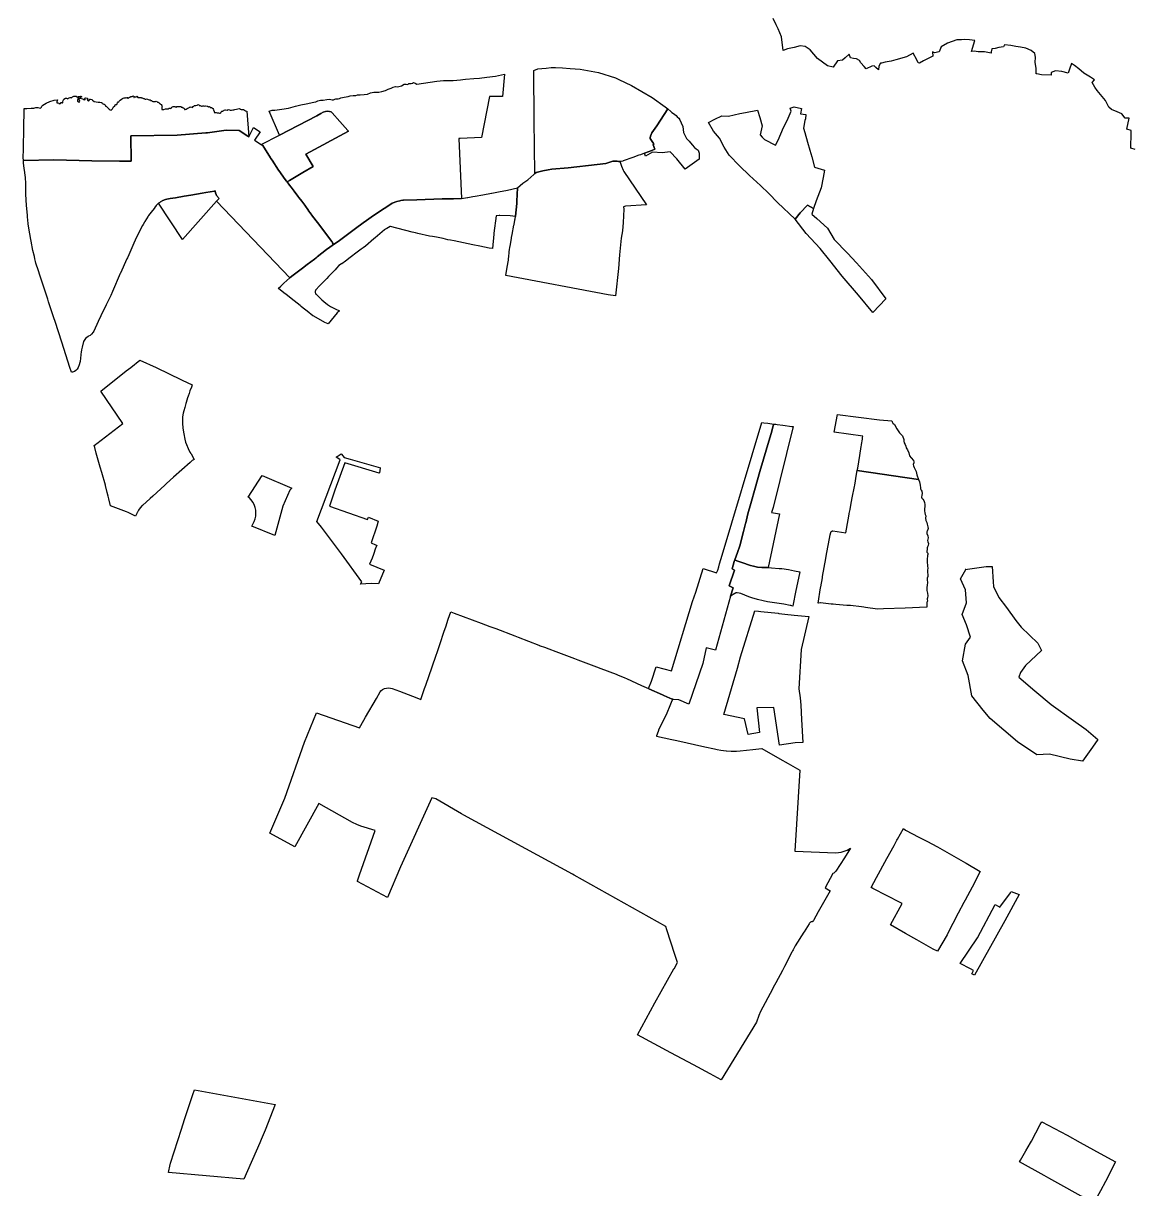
# Model space of a CAD drawing. Header units: inches. Extents: x 280195 to 293923, y 9098893 to 9120289.
# Drawn here: x 285860 to 288066, y 9109990 to 9112306 of the extents above; entities that cross this region are included whole.
import ezdxf

# ---------------------------------------------------------------- set-up
doc = ezdxf.new("R2010")
doc.units = ezdxf.units.IN
doc.header["$MEASUREMENT"] = 0
doc.layers.add('CIS', color=7, linetype='Continuous')

msp = doc.modelspace()

# ---------------------------------------------------------------- linework, layer by layer
at = {"layer": 'CIS'}
msp.add_lwpolyline([(288069.1458, 9112055.7007), (288060.8908, 9112058.2407), (288061.5258, 9112088.562), (288061.2631, 9112093.5051), (288052.8514, 9112096.276), (288057.557, 9112117.9308), (288048.9845, 9112117.6133), (288042.952, 9112126.662), (288033.427, 9112130.1546), (288021.8382, 9112135.3934), (288016.9169, 9112139.9971), (288010.0907, 9112152.6971), (288003.7407, 9112161.1109), (287993.4219, 9112172.5409), (287988.9769, 9112179.2084), (287983.6852, 9112188.6276), (287988.7123, 9112194.1839), (287980.2456, 9112199.3433), (287967.0164, 9112207.413), (287957.3591, 9112216.012), (287948.8924, 9112222.2298), (287942.807, 9112226.4631), (287938.706, 9112214.9537), (287935.9826, 9112207.5408), (287923.7834, 9112210.5881), (287910.9073, 9112211.6748), (287902.2331, 9112208.6443), (287902.4844, 9112203.0474), (287883.0375, 9112203.8412), (287874.0417, 9112206.0902), (287872.3219, 9112205.9579), (287872.4542, 9112217.2027), (287870.4036, 9112228.4602), (287871.0386, 9112239.0435), (287870.0861, 9112246.346), (287862.8895, 9112252.4844), (287851.6711, 9112257.2469), (287841.0877, 9112258.8343), (287831.7744, 9112260.4219), (287822.0377, 9112262.2211), (287809.3377, 9112263.7027), (287807.5386, 9112259.7869), (287798.1193, 9112258.6227), (287790.9226, 9112256.4002), (287784.3609, 9112255.9769), (287782.7735, 9112249.7327), (287782.7735, 9112246.7695), (287770.0734, 9112249.4152), (287757.3733, 9112249.7327), (287749.0126, 9112250.7911), (287744.25, 9112250.6852), (287750.4942, 9112271.9578), (287740.2283, 9112273.8627), (287729.5392, 9112274.392), (287724.0358, 9112273.5454), (287714.7225, 9112273.8628), (287696.2016, 9112266.7719), (287683.4587, 9112259.9004), (287679.6916, 9112249.6269), (287670.6428, 9112247.8542), (287666.2771, 9112249.7592), (287667.4677, 9112241.1073), (287656.514, 9112235.7098), (287648.5765, 9112231.9792), (287641.0359, 9112227.0579), (287638.099, 9112227.6135), (287635.4796, 9112233.7254), (287628.1178, 9112247.3851), (287615.1175, 9112240.0337), (287593.9914, 9112233.7479), (287584.2826, 9112230.8591), (287572.2176, 9112228.9541), (287565.1268, 9112227.3666), (287563.1159, 9112226.9432), (287560.232, 9112221.4663), (287559.4382, 9112214.058), (287554.2789, 9112218.2913), (287550.9715, 9112222.1278), (287546.3413, 9112221.3341), (287534.6072, 9112216.0228), (287530.6514, 9112220.4345), (287524.3015, 9112228.0545), (287521.6027, 9112232.182), (287515.729, 9112235.6745), (287509.3789, 9112236.627), (287503.5052, 9112238.0558), (287501.2827, 9112245.0408), (287493.3452, 9112238.0558), (287487.4714, 9112233.2932), (287477.7876, 9112231.7057), (287469.01, 9112219.0294), (287457.7634, 9112221.7398), (287438.3842, 9112236.7468), (287423.4463, 9112253.4492), (287413.7848, 9112260.3205), (287403.3073, 9112261.4317), (287391.8773, 9112258.5742), (287378.5422, 9112255.3992), (287369.8241, 9112252.4921), (287366.4375, 9112279.3737), (287360.0875, 9112295.2489), (287356.1872, 9112303.3814), (287350.1391, 9112315.9922)], dxfattribs=at)
for points in [[(286816.5536, 9112205.1283), (286812.0557, 9112160.6782), (286786.6556, 9112161.2074), (286770.7806, 9112079.451), (286727.9529, 9112077.4357), (286725.76, 9112077.3326), (286730.6196, 9111958.433), (286714.632, 9111957.5523), (286705.1299, 9111957.6522), (286692.174, 9111957.2623), (286642.271, 9111955.7603), (286615.5921, 9111954.9573), (286615.5549, 9111954.9562), (286613.9742, 9111954.7197), (286610.1033, 9111954.1404), (286608.1756, 9111953.6817), (286602.5904, 9111952.3527), (286593.0292, 9111948.877), (286586.1572, 9111944.3378), (286568.0582, 9111932.3832), (286551.3567, 9111921.047), (286541.8275, 9111914.5788), (286535.6637, 9111909.9876), (286520.1697, 9111898.4464), (286485.6669, 9111872.7461), (286476.5118, 9111866.5012), (286474.803, 9111870.0206), (286473.6387, 9111871.7831), (286472.9888, 9111872.7668), (286460.4657, 9111889.446), (286459.2031, 9111891.1276), (286444.4333, 9111910.7994), (286435.016, 9111923.3422), (286430.0278, 9111929.9859), (286427.1612, 9111933.899), (286427.1587, 9111933.8969), (286426.9936, 9111934.1277), (286419.4652, 9111944.6561), (286413.2985, 9111952.8221), (286407.8683, 9111960.0127), (286405.6772, 9111962.914), (286398.4029, 9111972.5465), (286392.3922, 9111980.5058), (286389.4077, 9111984.4578), (286384.4005, 9111991.0392), (286388.9871, 9111993.7658), (286415.5451, 9112009.5547), (286435.8797, 9112021.6434), (286421.8659, 9112046.3145), (286506.441, 9112092.0104), (286505.159, 9112093.3059), (286489.2528, 9112111.3362), (286473.846, 9112128.7469), (286471.6098, 9112130.2417), (286468.4877, 9112131.406), (286465.3391, 9112131.8293), (286460.5766, 9112131.4324), (286455.9464, 9112129.7126), (286451.3162, 9112127.1991), (286443.2464, 9112122.7012), (286369.1465, 9112084.3879), (286348.6423, 9112131.9456), (286354.3573, 9112134.0624), (286359.649, 9112134.0624), (286373.619, 9112135.7557), (286387.1657, 9112137.6607), (286400.9241, 9112141.4707), (286411.2958, 9112144.4341), (286422.5141, 9112146.5508), (286437.1609, 9112149.4241), (286441.262, 9112150.6148), (286445.6275, 9112152.5991), (286450.9192, 9112153.3929), (286455.8141, 9112153.9221), (286463.3547, 9112155.245), (286467.985, 9112155.3773), (286471.2924, 9112154.7158), (286474.0704, 9112154.0544), (286476.7162, 9112154.4512), (286479.3621, 9112155.7742), (286481.4787, 9112156.3033), (286483.4631, 9112156.3033), (286485.5798, 9112156.3033), (286488.6224, 9112156.9648), (286491.4006, 9112158.42), (286498.0152, 9112159.7429), (286505.4236, 9112160.9335), (286509.3923, 9112162.1242), (286515.4778, 9112162.7856), (286520.6372, 9112163.0502), (286524.209, 9112164.5054), (286526.0611, 9112164.1085), (286529.3684, 9112164.1085), (286537.5705, 9112164.9023), (286544.3174, 9112165.4315), (286550.1384, 9112168.0773), (286556.356, 9112169.2679), (286561.6477, 9112169.5325), (286566.2779, 9112169.6648), (286572.3633, 9112170.8554), (286579.5071, 9112172.8398), (286584.931, 9112175.2211), (286591.1488, 9112177.47), (286595.3821, 9112179.3221), (286599.6154, 9112180.6451), (286603.4519, 9112180.2482), (286606.6269, 9112180.645), (286611.7864, 9112182.3648), (286617.0779, 9112185.5398), (286620.7821, 9112185.2753), (286624.3721, 9112184.738), (286626.4707, 9112186.8627), (286628.5874, 9112186.8628), (286631.1009, 9112186.995), (286633.6275, 9112187.4783), (286635.202, 9112188.9794), (286638.9061, 9112187.2596), (286642.2134, 9112185.4075), (286681.6364, 9112191.3607), (286695.2625, 9112192.8159), (286714.1596, 9112192.5716), (286729.1086, 9112193.8945), (286733.6883, 9112194.4515), (286738.8982, 9112195.085), (286755.1701, 9112196.6616), (286766.8118, 9112197.1908), (286780.8347, 9112199.3075), (286798.2973, 9112201.6887), (286816.5536, 9112205.1283)], [(287051.8369, 9112032.7524), (287051.3387, 9112032.5527), (287048.0057, 9112031.7312), (287046.031, 9112031.6297), (287044.5729, 9112031.7311), (287042.9247, 9112032.0306), (287040.33, 9112032.5204), (287035.7766, 9112032.7249), (287031.26, 9112032.1131), (287029.1949, 9112031.5493), (287027.1899, 9112030.9101), (287017.8741, 9112027.9402), (287000.2905, 9112026.0152), (286942.6811, 9112019.4705), (286910.5113, 9112016.2949), (286902.8877, 9112015.3524), (286892.2747, 9112013.3443), (286881.6668, 9112010.4948), (286879.4386, 9112009.6185), (286876.3753, 9112007.6938), (286875.3834, 9112113.622), (286874.4534, 9112212.9446), (286882.7877, 9112215.7227), (286890.7253, 9112216.6487), (286899.3242, 9112217.3102), (286908.8493, 9112218.3685), (286917.7128, 9112218.7654), (286931.7358, 9112218.2362), (286946.7898, 9112216.6348), (286966.7852, 9112215.3018), (287003.2978, 9112208.9519), (287036.8999, 9112197.8392), (287043.5341, 9112194.6615), (287068.3855, 9112182.758), (287109.3959, 9112159.21), (287135.325, 9112140.6891), (287140.8814, 9112136.1912), (287118.6854, 9112102.9009), (287109.0629, 9112088.4686), (287107.3367, 9112085.3148), (287106.1419, 9112082.2226), (287105.4107, 9112078.8293), (287105.3057, 9112077.3176), (287111.0191, 9112069.1865), (287112.8436, 9112066.59), (287111.3625, 9112065.1073), (287115.1443, 9112056.4392), (287108.6694, 9112053.6804), (287094.4649, 9112048.1912), (287086.4074, 9112045.2502), (287083.1501, 9112044.0613), (287071.4171, 9112039.8239), (287051.8369, 9112032.7524)], [(286079.8808, 9112159.5831), (286080.0554, 9112159.2338), (286080.3888, 9112159.2814), (286080.8174, 9112160.0593), (286081.6905, 9112160.5673), (286082.7384, 9112160.4402), (286083.5797, 9112160.2022), (286084.3893, 9112160.2181), (286085.7863, 9112161.0753), (286086.5669, 9112161.4476), (286087.3194, 9112161.233), (286087.1711, 9112160.3017), (286087.1076, 9112159.3068), (286087.8485, 9112159.0528), (286089.2031, 9112159.2222), (286090.2403, 9112158.7353), (286091.4891, 9112158.9682), (286092.6533, 9112159.2222), (286093.6271, 9112158.6507), (286094.5583, 9112158.693), (286095.299, 9112158.5871), (286096.3786, 9112158.058), (286097.7545, 9112157.4653), (286099.342, 9112156.915), (286100.231, 9112156.8304), (286100.8034, 9112156.6072), (286101.3325, 9112156.2049), (286102.158, 9112155.7817), (286103.5974, 9112155.8875), (286105.2484, 9112156.078), (286106.6665, 9112155.6124), (286108.635, 9112155.0197), (286110.4977, 9112154.427), (286111.7466, 9112154.5117), (286112.4662, 9112154.1095), (286112.6991, 9112153.6439), (286113.1648, 9112153.1994), (286113.9479, 9112153.03), (286115.1544, 9112153.0512), (286115.7046, 9112152.3739), (286116.5514, 9112151.5907), (286117.8849, 9112151.2097), (286119.6206, 9112150.7864), (286121.0811, 9112151.0615), (286123.0496, 9112150.9344), (286124.2772, 9112151.3367), (286125.5049, 9112150.8922), (286126.1514, 9112150.0497), (286126.6674, 9112149.7851), (286127.4744, 9112149.8512), (286128.4664, 9112149.5866), (286129.4984, 9112148.7267), (286130.4112, 9112147.6949), (286131.1256, 9112147.1789), (286131.8929, 9112146.7291), (286132.6867, 9112146.0015), (286134.208, 9112144.8638), (286135.3457, 9112143.1837), (286135.822, 9112141.7417), (286135.6235, 9112140.1145), (286135.4383, 9112139.4266), (286135.478, 9112138.8578), (286135.6765, 9112137.7201), (286135.359, 9112136.9395), (286135.2002, 9112136.3178), (286135.6632, 9112135.4049), (286136.9465, 9112134.9552), (286138.8381, 9112134.9816), (286139.4865, 9112135.3256), (286142.6118, 9112136.2417), (286144.7603, 9112136.4419), (286145.9879, 9112136.6959), (286146.8981, 9112136.4207), (286147.8083, 9112136.1667), (286149.036, 9112136.6536), (286149.5016, 9112137.6484), (286150.9198, 9112137.9871), (286151.9993, 9112137.7331), (286153.3328, 9112137.4156), (286154.1795, 9112137.4579), (286154.7298, 9112138.1141), (286155.5976, 9112139.6381), (286156.656, 9112140.4846), (286157.9048, 9112140.9291), (286159.577, 9112140.8022), (286161.1856, 9112140.8022), (286162.752, 9112140.1461), (286163.5775, 9112139.4476), (286164.2972, 9112139.4264), (286164.657, 9112140.1884), (286165.2285, 9112140.7599), (286166.8583, 9112140.9716), (286169.4194, 9112140.9504), (286170.4143, 9112140.8234), (286172.023, 9112141.2256), (286173.3565, 9112141.0351), (286174.0762, 9112140.3154), (286174.1608, 9112139.9132), (286174.6899, 9112139.4899), (286175.5578, 9112139.4264), (286176.341, 9112139.0031), (286177.103, 9112138.622), (286178.3942, 9112138.5586), (286179.3043, 9112138.3046), (286179.8758, 9112137.3097), (286180.1933, 9112136.1879), (286180.5955, 9112135.2566), (286181.7173, 9112135.0026), (286183.961, 9112135.9127), (286185.5909, 9112136.8864), (286187.0514, 9112137.8177), (286188.8082, 9112138.4951), (286190.3322, 9112139.5746), (286191.5036, 9112139.9079), (286193.4219, 9112140.1725), (286195.274, 9112139.7756), (286196.0677, 9112139.2795), (286196.4646, 9112139.048), (286197.2253, 9112139.6103), (286197.2583, 9112141.1978), (286198.912, 9112141.9254), (286200.6318, 9112142.9507), (286203.046, 9112143.0168), (286205.7581, 9112143.9759), (286206.8826, 9112144.472), (286207.7425, 9112144.7698), (286208.9994, 9112144.7035), (286209.5946, 9112144.0421), (286209.8261, 9112143.1822), (286210.4545, 9112142.9176), (286211.7774, 9112142.8184), (286213.1995, 9112142.1238), (286214.0263, 9112141.5616), (286214.8201, 9112141.4624), (286215.7792, 9112141.8923), (286216.9698, 9112142.6861), (286218.6235, 9112142.653), (286220.7732, 9112142.0246), (286222.9561, 9112142.1238), (286225.8003, 9112141.8592), (286227.1563, 9112141.4293), (286227.2555, 9112140.5694), (286227.6524, 9112140.404), (286228.1154, 9112140.4702), (286228.6115, 9112140.867), (286229.6699, 9112140.834), (286231.0259, 9112140.1725), (286231.4889, 9112139.3456), (286232.878, 9112138.8496), (286234.1347, 9112138.7835), (286235.8876, 9112138.0559), (286237.3759, 9112136.8652), (286237.7065, 9112136.0053), (286238.2358, 9112134.9801), (286238.5665, 9112134.054), (286238.4011, 9112133.2933), (286238.8311, 9112132.2019), (286239.1651, 9112131.5867), (286239.261, 9112130.6475), (286240.0879, 9112129.8207), (286240.3194, 9112129.0931), (286240.6171, 9112128.4316), (286241.0139, 9112128.2001), (286242.1715, 9112128.8285), (286243.6597, 9112128.8285), (286245.4788, 9112128.6962), (286248.3561, 9112128.3325), (286249.8113, 9112127.8363), (286251.4319, 9112127.9355), (286252.4572, 9112128.5639), (286253.3501, 9112130.3829), (286254.4085, 9112131.5405), (286255.4337, 9112132.1027), (286256.5913, 9112132.1027), (286257.4512, 9112132.3342), (286258.3441, 9112133.0618), (286259.4356, 9112134.054), (286261.0231, 9112134.517), (286261.7235, 9112134.5004), (286261.7637, 9112134.4875), (286265.5894, 9112133.8984), (286267.0976, 9112134.7715), (286270.0345, 9112134.6922), (286271.5426, 9112133.9777), (286272.6538, 9112133.5809), (286273.9238, 9112134.0571), (286276.3845, 9112134.1365), (286278.607, 9112134.454), (286280.4326, 9112135.3271), (286283.8457, 9112135.5652), (286286.7032, 9112136.5971), (286289.5607, 9112136.994), (286291.5451, 9112135.9621), (286293.3708, 9112135.089), (286296.1489, 9112135.4065), (286297.4983, 9112135.4065), (286299.8001, 9112133.7396), (286301.3876, 9112132.3902), (286304.2187, 9112131.84), (286307.98, 9112081.0852), (286306.4553, 9112082.0506), (286288.7753, 9112093.2444), (286263.1558, 9112094.0113), (286225.9401, 9112088.9417), (286222.8215, 9112088.5169), (286166.0948, 9112083.8603), (286074.0195, 9112082.8019), (286074.4429, 9112032.2135), (286051.1932, 9112032.4662), (285996.5495, 9112033.0602), (285920.9843, 9112034.7535), (285860.5034, 9112033.8687), (285860.283, 9112039.6589), (285860.8084, 9112055.6777), (285861.4996, 9112100.4293), (285861.9865, 9112131.9646), (285862.2729, 9112137.1359), (285867.2971, 9112137.1347), (285875.5706, 9112137.9539), (285881.0476, 9112137.4776), (285885.3339, 9112138.7476), (285889.0645, 9112138.827), (285893.5889, 9112137.8745), (285895.1764, 9112138.6682), (285896.5257, 9112139.7795), (285897.1607, 9112141.6051), (285899.2245, 9112143.7483), (285905.7333, 9112147.717), (285912.7183, 9112150.8126), (285921.6877, 9112153.7496), (285927.9583, 9112154.2258), (285927.7202, 9112152.162), (285926.6089, 9112150.0189), (285926.6883, 9112148.5901), (285928.5932, 9112148.5108), (285930.7364, 9112147.5583), (285931.7683, 9112146.209), (285933.9908, 9112147.3201), (285935.3402, 9112149.3045), (285937.1658, 9112149.3045), (285937.8802, 9112148.1139), (285938.8327, 9112148.4314), (285938.9121, 9112150.5745), (285939.2296, 9112153.2732), (285940.9758, 9112155.972), (285944.389, 9112157.7183), (285945.9765, 9112157.7977), (285947.4846, 9112157.1627), (285948.7546, 9112156.3689), (285950.1834, 9112157.5595), (285951.6915, 9112158.3533), (285953.5965, 9112159.0677), (285955.4221, 9112159.0677), (285955.4221, 9112157.877), (285956.5334, 9112158.9883), (285958.2796, 9112160.3377), (285960.6609, 9112161.7664), (285962.804, 9112161.9252), (285965.2646, 9112161.5283), (285968.2015, 9112159.9407), (285970.1065, 9112160.9727), (285973.6436, 9112161.6921), (285974.7898, 9112161.9252), (285975.9803, 9112161.1314), (285976.5359, 9112160.0995), (285975.3453, 9112159.3852), (285972.7259, 9112158.4327), (285969.8684, 9112157.7977), (285968.6778, 9112156.6864), (285967.884, 9112154.3051), (285968.0428, 9112151.8445), (285969.154, 9112150.5745), (285971.2178, 9112149.8601), (285972.6465, 9112151.8445), (285971.3765, 9112154.702), (285971.3765, 9112156.7658), (285973.1228, 9112157.3214), (285976.1391, 9112157.0833), (285978.679, 9112156.0514), (285980.4253, 9112154.8608), (285982.1715, 9112154.3051), (285982.8859, 9112155.1783), (285982.6478, 9112157.877), (285983.8384, 9112158.5914), (285987.4897, 9112157.7978), (285987.8867, 9112156.5277), (285987.4897, 9112155.4164), (285987.2516, 9112153.9083), (285988.2041, 9112152.797), (285989.5534, 9112152.0826), (285990.6647, 9112152.0826), (285991.5378, 9112154.1464), (285992.0141, 9112155.5752), (285993.8397, 9112155.972), (285996.1416, 9112154.702), (285997.7291, 9112153.5114), (286001.301, 9112150.9713), (286005.111, 9112150.1776), (286009.0268, 9112149.7119), (286012.5722, 9112149.9766), (286015.4297, 9112149.0241), (286017.3877, 9112147.6482), (286018.3402, 9112146.4841), (286021.0917, 9112145.3728), (286022.7323, 9112144.4731), (286023.3144, 9112143.0974), (286023.7906, 9112141.5628), (286025.8543, 9112141.1924), (286027.1243, 9112139.8695), (286028.7648, 9112138.0703), (286030.8285, 9112136.0594), (286032.7335, 9112134.7365), (286034.6385, 9112134.0486), (286037.6019, 9112136.5357), (286039.7715, 9112140.3986), (286041.8881, 9112142.6211), (286042.4702, 9112144.2086), (286044.0577, 9112145.1081), (286045.8569, 9112145.3199), (286046.7035, 9112146.8016), (286047.3385, 9112148.6007), (286048.6086, 9112150.1353), (286049.7727, 9112150.5586), (286050.7781, 9112151.5641), (286052.7361, 9112153.6807), (286055.2231, 9112155.9562), (286057.2869, 9112157.2262), (286058.8215, 9112157.5966), (286060.6736, 9112158.3903), (286061.9436, 9112158.3904), (286063.3194, 9112158.4962), (286064.4836, 9112158.6549), (286066.1239, 9112158.6019), (286066.7723, 9112158.7585), (286067.5935, 9112158.6306), (286067.7523, 9112158.2179), (286067.5141, 9112157.7257), (286067.5299, 9112157.4558), (286067.8316, 9112157.3764), (286068.7206, 9112157.7098), (286069.6414, 9112158.5512), (286070.5464, 9112159.2179), (286071.3876, 9112159.4561), (286071.9591, 9112159.4402), (286072.7846, 9112159.4084), (286073.4038, 9112160.1546), (286074.134, 9112160.7737), (286075.1341, 9112160.8848), (286076.3883, 9112161.2499), (286077.6583, 9112161.8849), (286078.3409, 9112161.9802), (286079.3093, 9112161.7738), (286079.8649, 9112161.4881), (286079.9919, 9112160.9801), (286079.8808, 9112160.1228), (286079.8808, 9112159.5831)], [(287159.3046, 9112120.6709), (287162.4796, 9112117.8134), (287164.3846, 9112114.5327), (287167.0304, 9112108.8176), (287170.5228, 9112101.1976), (287171.6871, 9112089.3442), (287175.3912, 9112082.8884), (287177.9312, 9112077.2792), (287183.0113, 9112072.1992), (287189.2555, 9112064.8967), (287193.5946, 9112059.2875), (287197.2988, 9112056.9591), (287201.003, 9112054.1016), (287202.6963, 9112048.4925), (287203.0138, 9112043.9416), (287202.908, 9112040.7666), (287202.9081, 9112036.4274), (287175.1134, 9112016.5916), (287158.8151, 9112036.8058), (287145.4536, 9112050.67), (287129.1817, 9112048.6856), (287110.211, 9112050.273), (287096.3204, 9112042.415), (287094.4649, 9112048.1912), (287108.6694, 9112053.6804), (287115.1443, 9112056.4392), (287111.3625, 9112065.1073), (287112.8436, 9112066.59), (287111.0191, 9112069.1865), (287105.3057, 9112077.3176), (287105.4107, 9112078.8293), (287106.1419, 9112082.2226), (287107.3367, 9112085.3148), (287109.0629, 9112088.4686), (287118.6854, 9112102.9009), (287140.8814, 9112136.1912), (287146.6912, 9112130.9161), (287148.9402, 9112128.9317), (287152.1813, 9112126.8812), (287154.6949, 9112125.3598), (287157.1423, 9112123.177), (287159.3046, 9112120.6709)], [(287393.8799, 9111916.9885), (287358.8984, 9111950.351), (287341.1184, 9111968.2898), (287324.9258, 9111984.0061), (287302.7008, 9112004.0086), (287283.1745, 9112023.3762), (287262.6957, 9112044.1724), (287252.8532, 9112060.0475), (287243.3282, 9112077.9863), (287231.2632, 9112091.9563), (287221.5794, 9112109.1013), (287234.4382, 9112115.7689), (287248.2494, 9112122.4364), (287261.267, 9112122.1189), (287283.8095, 9112127.1989), (287294.922, 9112129.4214), (287318.8933, 9112133.5489), (287323.3383, 9112119.1026), (287328.4184, 9112102.5926), (287323.9733, 9112084.8125), (287328.2596, 9112080.05), (287332.8634, 9112075.7639), (287354.4534, 9112064.4925), (287360.1684, 9112074.335), (287370.4872, 9112099.4176), (287377.631, 9112113.3876), (287385.8859, 9112131.8025), (287383.981, 9112137.8351), (287391.7597, 9112140.5339), (287406.206, 9112137.3588), (287403.9835, 9112126.5639), (287414.6198, 9112124.9764), (287414.3023, 9112116.7213), (287412.7148, 9112113.2288), (287410.4572, 9112097.965), (287412.7062, 9112089.6306), (287418.3947, 9112070.1837), (287422.6281, 9112054.4409), (287426.9937, 9112041.344), (287431.8885, 9112020.3096), (287452.1292, 9112014.4888), (287449.6156, 9112000.069), (287445.3823, 9111979.1668), (287435.5927, 9111953.2376), (287429.8633, 9111938.4198), (287418.2216, 9111944.7698), (287403.9341, 9111929.6886), (287393.8799, 9111916.9885)], [(286388.9871, 9111993.7658), (286384.4005, 9111991.0392), (286382.9671, 9111992.9232), (286380.4143, 9111996.2783), (286368.1127, 9112013.8889), (286367.5548, 9112014.7547), (286354.8593, 9112034.4566), (286352.2477, 9112037.7176), (286351.0726, 9112039.1849), (286336.1649, 9112063.2404), (286332.6051, 9112065.4942), (286369.1465, 9112084.3879), (286443.2464, 9112122.7012), (286451.3162, 9112127.1991), (286455.9464, 9112129.7126), (286460.5766, 9112131.4324), (286465.3391, 9112131.8293), (286468.4877, 9112131.406), (286471.6098, 9112130.2417), (286473.846, 9112128.7469), (286489.2528, 9112111.3362), (286505.159, 9112093.3059), (286506.441, 9112092.0104), (286421.8659, 9112046.3145), (286435.8797, 9112021.6434), (286415.5451, 9112009.5547), (286388.9871, 9111993.7658)], [(286330.5885, 9112090.9428), (286319.3946, 9112073.8583), (286332.6051, 9112065.4942), (286336.1649, 9112063.2404), (286351.0726, 9112039.1849), (286352.2477, 9112037.7176), (286354.8593, 9112034.4566), (286367.5548, 9112014.7547), (286368.1127, 9112013.8889), (286380.4143, 9111996.2783), (286382.9671, 9111992.9232), (286384.4005, 9111991.0392), (286389.4077, 9111984.4578), (286392.3922, 9111980.5058), (286398.4029, 9111972.5465), (286405.6772, 9111962.914), (286407.8683, 9111960.0127), (286413.2985, 9111952.8221), (286419.4652, 9111944.6561), (286426.9936, 9111934.1277), (286427.1587, 9111933.8969), (286427.1612, 9111933.899), (286430.0278, 9111929.9859), (286435.016, 9111923.3422), (286444.4333, 9111910.7994), (286459.2031, 9111891.1276), (286460.4657, 9111889.446), (286472.9888, 9111872.7668), (286473.6387, 9111871.7831), (286474.803, 9111870.0206), (286476.5118, 9111866.5012), (286466.6644, 9111859.7842), (286465.4102, 9111858.9288), (286462.2826, 9111856.7952), (286453.4799, 9111849.7329), (286443.9462, 9111842.0841), (286442.0343, 9111840.5502), (286438.4955, 9111837.7109), (286424.4282, 9111827.0463), (286417.981, 9111822.1586), (286417.8022, 9111822.023), (286396.2055, 9111805.6503), (286390.5725, 9111801.3799), (286389.8214, 9111800.699), (286287.7729, 9111907.2154), (286244.1338, 9111952.7651), (286249.3032, 9111958.41), (286244.3343, 9111963.9489), (286243.1959, 9111965.9514), (286241.9449, 9111969.5264), (286241.5209, 9111973.29), (286241.5209, 9111973.3064), (286240.5587, 9111973.1304), (286239.8402, 9111973.0115), (286223.0676, 9111970.2368), (286215.3674, 9111968.9629), (286193.2427, 9111965.091), (286180.1669, 9111962.8028), (286162.9328, 9111959.7867), (286151.9856, 9111957.871), (286145.1996, 9111956.6834), (286142.9146, 9111956.0864), (286142.7935, 9111956.0506), (286137.659, 9111954.126), (286132.7358, 9111951.4379), (286131.2369, 9111950.4252), (286129.0795, 9111948.7313), (286128.2451, 9111948.0763), (286126.4625, 9111946.2936), (286124.2786, 9111944.1099), (286120.9172, 9111939.6193), (286120.6042, 9111939.1242), (286116.6969, 9111934.2509), (286109.2436, 9111924.1156), (286108.438, 9111923.0203), (286101.6303, 9111912.5482), (286100.8399, 9111911.3324), (286098.0581, 9111906.653), (286096.9134, 9111904.6556), (286096.4486, 9111903.7356), (286094.9161, 9111900.7101), (286094.7616, 9111900.405), (286085.068, 9111881.5049), (286079.8043, 9111869.4661), (286069.7317, 9111846.4288), (286066.9888, 9111840.1553), (286066.1885, 9111838.3755), (286053.3408, 9111809.8022), (286052.9606, 9111808.9296), (286052.9365, 9111808.8743), (286037.389, 9111773.1891), (286033.993, 9111765.3948), (286024.9853, 9111746.9252), (286014.4224, 9111725.267), (286008.9226, 9111713.4754), (286000.2038, 9111694.7819), (285998.8707, 9111692.6755), (285995.4832, 9111688.4247), (285995.4659, 9111688.4061), (285992.7805, 9111685.7942), (285989.5783, 9111684.2733), (285989.3862, 9111684.1361), (285983.6564, 9111680.0446), (285980.0784, 9111674.2174), (285977.2751, 9111662.6815), (285976.1257, 9111657.5527), (285975.6412, 9111655.3906), (285975.4828, 9111654.3968), (285972.9079, 9111634.333), (285972.6676, 9111632.4219), (285971.4744, 9111627.3228), (285969.5168, 9111622.4657), (285969.3245, 9111622.0834), (285967.4194, 9111619.085), (285964.791, 9111616.4565), (285961.6433, 9111614.4787), (285958.1346, 9111613.251), (285955.9462, 9111612.9032), (285952.9538, 9111622.2515), (285936.503, 9111672.8225), (285923.2786, 9111713.4754), (285920.8336, 9111720.9916), (285910.5081, 9111752.733), (285908.8267, 9111757.9021), (285900.9587, 9111782.0889), (285893.2054, 9111805.9232), (285890.3458, 9111814.714), (285885.3747, 9111829.9957), (285884.6184, 9111832.9294), (285883.2458, 9111838.4912), (285882.2111, 9111842.6844), (285879.4289, 9111854.8907), (285875.7307, 9111873.1877), (285875.0265, 9111877.023), (285871.4167, 9111899.2984), (285870.2277, 9111907.9969), (285870.181, 9111908.3912), (285868.6045, 9111921.6885), (285868.308, 9111925.0015), (285866.5931, 9111944.1647), (285865.3853, 9111966.6984), (285864.9825, 9111989.2609), (285864.9929, 9111992.9068), (285864.8464, 9111995.5879), (285864.6234, 9111999.6646), (285863.4037, 9112009.3195), (285863.1924, 9112010.5297), (285861.9004, 9112018.0066), (285860.6875, 9112029.0299), (285860.6267, 9112030.627), (285860.5034, 9112033.8687), (285920.9843, 9112034.7535), (285996.5495, 9112033.0602), (286051.1932, 9112032.4662), (286074.4429, 9112032.2135), (286074.0195, 9112082.8019), (286166.0948, 9112083.8603), (286222.8215, 9112088.5169), (286225.9401, 9112088.9417), (286263.1558, 9112094.0113), (286288.7753, 9112093.2444), (286306.4553, 9112082.0506), (286307.98, 9112081.0852), (286317.485, 9112099.0928), (286330.5885, 9112090.9428)], [(287042.594, 9111819.0533), (287036.4556, 9111764.8665), (287022.1681, 9111766.7715), (286818.8893, 9111804.858), (286821.6877, 9111821.7111), (286823.9464, 9111835.3143), (286824.428, 9111840.259), (286824.5685, 9111841.7012), (286825.8135, 9111852.4157), (286826.3559, 9111856.5067), (286826.9648, 9111860.7977), (286827.8895, 9111866.8253), (286829.9738, 9111879.1138), (286830.2718, 9111880.8707), (286831.3698, 9111886.8654), (286835.0653, 9111905.3549), (286835.3263, 9111906.5787), (286837.0527, 9111915.4418), (286837.0843, 9111915.6225), (286837.4351, 9111917.8092), (286838.1456, 9111922.2378), (286839.0848, 9111929.4074), (286840.1973, 9111941.7967), (286840.6573, 9111948.9967), (286840.8931, 9111952.6866), (286842.0948, 9111979.3974), (286842.1064, 9111979.4001), (286852.6352, 9111988.6039), (286862.3748, 9111995.5268), (286874.7367, 9112006.1914), (286876.3753, 9112007.6938), (286879.4386, 9112009.6185), (286881.6668, 9112010.4948), (286892.2747, 9112013.3443), (286902.8877, 9112015.3524), (286910.5113, 9112016.2949), (286942.6811, 9112019.4705), (287000.2905, 9112026.0152), (287017.8741, 9112027.9402), (287027.1899, 9112030.9101), (287029.1949, 9112031.5493), (287031.26, 9112032.1131), (287035.7766, 9112032.7249), (287040.33, 9112032.5204), (287042.9247, 9112032.0306), (287044.5729, 9112031.7311), (287046.031, 9112031.6297), (287046.288, 9112030.5577), (287048.7058, 9112022.4556), (287051.8942, 9112014.6245), (287053.3385, 9112011.6634), (287075.6226, 9111978.8501), (287098.3065, 9111945.4479), (287056.5348, 9111942.6661), (287052.9147, 9111941.8905), (287053.0118, 9111937.2434), (287051.6698, 9111910.4328), (287050.8439, 9111893.9327), (287048.2967, 9111879.3356), (287044.8214, 9111846.0742), (287042.594, 9111819.0533)], [(286244.1338, 9111952.7651), (286176.2945, 9111876.459), (286129.0795, 9111948.7313), (286131.2369, 9111950.4252), (286132.7358, 9111951.4379), (286137.659, 9111954.126), (286142.7935, 9111956.0506), (286142.9146, 9111956.0864), (286145.1996, 9111956.6834), (286151.9856, 9111957.871), (286162.9328, 9111959.7867), (286180.1669, 9111962.8028), (286193.2427, 9111965.091), (286215.3674, 9111968.9629), (286223.0676, 9111970.2368), (286239.8402, 9111973.0115), (286240.5587, 9111973.1304), (286241.5209, 9111973.3064), (286241.5209, 9111973.29), (286241.9449, 9111969.5264), (286243.1959, 9111965.9514), (286244.3343, 9111963.9489), (286249.3032, 9111958.41), (286244.1338, 9111952.7651)], [(286842.0948, 9111979.3974), (286840.8931, 9111952.6866), (286840.6573, 9111948.9967), (286840.1973, 9111941.7967), (286839.0848, 9111929.4074), (286838.1456, 9111922.2378), (286827.7912, 9111923.9617), (286806.9913, 9111924.2501), (286805.3502, 9111924.1304), (286799.5801, 9111923.7085), (286795.3521, 9111889.2712), (286795.147, 9111887.6007), (286792.6496, 9111858.599), (286785.6136, 9111859.32), (286766.9179, 9111863.2107), (286753.0272, 9111866.1015), (286716.2808, 9111873.7489), (286709.1608, 9111875.2038), (286703.5697, 9111876.3461), (286694.441, 9111878.4778), (286694.3256, 9111878.5047), (286681.3254, 9111881.5405), (286673.5181, 9111882.4955), (286667.17, 9111883.272), (286644.3362, 9111888.6842), (286639.3791, 9111889.8592), (286633.0813, 9111891.3521), (286589.6467, 9111902.2875), (286589.422, 9111902.344), (286582.5598, 9111898.6544), (286579.98, 9111897.2673), (286577.7878, 9111896.0886), (286559.2285, 9111880.1305), (286556.7788, 9111877.9856), (286540.1993, 9111863.4683), (286535.2393, 9111859.9587), (286533.7835, 9111858.9287), (286531.4647, 9111857.2879), (286523.2844, 9111851.4997), (286509.457, 9111840.749), (286500.2164, 9111833.5643), (286492.7428, 9111828.542), (286492.149, 9111828.1429), (286487.2953, 9111824.8812), (286482.3817, 9111819.5127), (286479.7776, 9111816.6674), (286473.3121, 9111809.928), (286466.8136, 9111803.1542), (286463.2602, 9111799.4502), (286448.2633, 9111783.818), (286441.9541, 9111777.2415), (286441.6566, 9111776.9099), (286440.9866, 9111775.9533), (286440.4932, 9111774.895), (286440.191, 9111773.7671), (286440.0892, 9111772.6038), (286440.1232, 9111772.2155), (286440.191, 9111771.4406), (286440.4932, 9111770.3127), (286440.9867, 9111769.2544), (286441.6565, 9111768.2979), (286442.1759, 9111767.7456), (286453.4526, 9111756.9504), (286457.6142, 9111753.191), (286464.5831, 9111747.7804), (286464.7848, 9111747.6384), (286466.8136, 9111746.3441), (286470.7472, 9111743.8347), (286472.015, 9111743.0259), (286477.0696, 9111740.3951), (286479.5296, 9111739.1148), (286488.7636, 9111734.7993), (286483.8128, 9111730.8198), (286465.8866, 9111708.7902), (286459.0392, 9111711.9253), (286437.2705, 9111724.0772), (286435.3808, 9111725.132), (286424.1904, 9111734.1774), (286416.4984, 9111740.3951), (286412.243, 9111743.8347), (286410.0459, 9111745.6107), (286398.4319, 9111754.7058), (286382.2394, 9111767.3864), (286377.6154, 9111771.0075), (286367.4086, 9111779.0006), (286366.8096, 9111779.4697), (286371.7829, 9111784.1214), (286377.7239, 9111789.5813), (286389.8214, 9111800.699), (286390.5725, 9111801.3799), (286396.2055, 9111805.6503), (286417.8022, 9111822.023), (286417.981, 9111822.1586), (286424.4282, 9111827.0463), (286438.4955, 9111837.7109), (286442.0343, 9111840.5502), (286443.9462, 9111842.0841), (286453.4799, 9111849.7329), (286462.2826, 9111856.7952), (286465.4102, 9111858.9288), (286466.6644, 9111859.7842), (286476.5118, 9111866.5012), (286485.6669, 9111872.7461), (286520.1697, 9111898.4464), (286535.6637, 9111909.9876), (286541.8275, 9111914.5788), (286551.3567, 9111921.047), (286568.0582, 9111932.3832), (286586.1572, 9111944.3378), (286593.0292, 9111948.877), (286602.5904, 9111952.3527), (286608.1756, 9111953.6817), (286610.1033, 9111954.1404), (286613.9742, 9111954.7197), (286615.5549, 9111954.9562), (286615.5921, 9111954.9573), (286642.271, 9111955.7603), (286692.174, 9111957.2623), (286705.1299, 9111957.6522), (286714.632, 9111957.5523), (286730.6196, 9111958.433), (286742.9952, 9111960.0286), (286743.3392, 9111960.0845), (286746.44, 9111960.7114), (286753.0272, 9111962.0049), (286758.1074, 9111963.0024), (286772.9274, 9111965.7585), (286790.4926, 9111968.8035), (286791.0217, 9111968.8915), (286797.9766, 9111970.1107), (286804.2334, 9111971.2641), (286822.3993, 9111974.9174), (286842.0948, 9111979.3974)], [(287548.1323, 9111731.7798), (287547.8677, 9111731.7798), (287519.2926, 9111765.9111), (287487.278, 9111804.0112), (287462.4072, 9111834.9675), (287443.0925, 9111858.7801), (287415.3112, 9111888.9426), (287393.8799, 9111916.9885), (287403.9341, 9111929.6886), (287418.2216, 9111944.7698), (287429.8633, 9111938.4198), (287426.6883, 9111926.7781), (287436.7425, 9111918.576), (287458.1738, 9111899.526), (287471.403, 9111876.5072), (287497.8615, 9111849.7842), (287515.5885, 9111830.205), (287545.4865, 9111797.3966), (287574.0615, 9111758.5028), (287548.1323, 9111731.7798)], [(286083.9189, 9111327.9297), (286083.3816, 9111327.039), (286068.5338, 9111333.8769), (286064.9564, 9111335.5244), (286033.6829, 9111347.3542), (286030.4036, 9111361.341), (286029.0353, 9111366.6305), (286027.1117, 9111374.0675), (286023.6408, 9111387.4863), (286023.449, 9111388.1837), (286016.1024, 9111413.4186), (286012.7886, 9111423.9858), (286005.2118, 9111452.1969), (286002.2499, 9111463.2248), (286001.1171, 9111467.4427), (286003.8472, 9111469.5211), (286004.4696, 9111469.995), (286006.2197, 9111471.3274), (286058.1817, 9111510.8864), (286014.5654, 9111575.1714), (286014.4706, 9111575.3163), (286064.8641, 9111615.4788), (286073.771, 9111622.5774), (286091.7051, 9111636.8705), (286124.2744, 9111622.0495), (286174.6963, 9111598.0885), (286176.1439, 9111597.4006), (286195.7814, 9111588.0686), (286194.6715, 9111583.4792), (286191.4016, 9111575.6177), (286189.6562, 9111570.6776), (286187.806, 9111565.441), (286186.6777, 9111562.2476), (286183.7392, 9111552.4319), (286183.2537, 9111550.7149), (286180.9383, 9111542.5259), (286179.0444, 9111535.8275), (286178.0393, 9111531.8264), (286176.8121, 9111524.3405), (286176.4014, 9111516.7661), (286176.4222, 9111515.0593), (286176.4747, 9111513.3002), (286176.5455, 9111511.5606), (286177.2762, 9111501.9671), (286178.8749, 9111490.7188), (286181.2633, 9111479.6114), (286182.7809, 9111474.0209), (286184.2607, 9111469.4122), (286187.4537, 9111461.57), (286187.6239, 9111461.2457), (286191.3887, 9111454.0724), (286193.0826, 9111451.3107), (286193.6326, 9111450.3532), (286199.9575, 9111439.3444), (286199.611, 9111439.2044), (286195.9119, 9111437.2272), (286193.4263, 9111435.287), (286191.4572, 9111433.5072), (286158.8761, 9111404.0611), (286145.0377, 9111391.5543), (286141.575, 9111388.4249), (286117.4603, 9111366.6304), (286112.5046, 9111362.1517), (286097.0085, 9111348.1466), (286096.4884, 9111347.6686), (286092.4629, 9111343.3584), (286089.0619, 9111338.5403), (286086.3487, 9111333.304), (286086.06, 9111332.6235), (286085.9089, 9111332.1971), (286083.9189, 9111327.9297)], [(287273.2902, 9111219.7629), (287262.7068, 9111188.4097), (287270.6443, 9111184.4409), (287265.3294, 9111167.9608), (287235.4567, 9111060.7088), (287217.1925, 9111064.9461), (287210.2091, 9111034.0717), (287182.2294, 9110952.9628), (287162.2973, 9110961.947), (287150.7588, 9110962.6244), (287151.2535, 9110962.9937), (287148.1117, 9110963.6623), (287144.8566, 9110964.8506), (287132.7605, 9110970.294), (287129.9572, 9110971.5556), (287102.9161, 9110983.7245), (287102.0434, 9110984.1278), (287108.1647, 9110998.4943), (287117.3968, 9111027.5926), (287148.2544, 9111019.4543), (287189.5661, 9111156.8916), (287196.5146, 9111176.0136), (287210.8043, 9111222.4599), (287237.2789, 9111213.8251), (287238.0244, 9111215.2882), (287239.7846, 9111219.5971), (287241.727, 9111226.388), (287243.3617, 9111231.802), (287248.5256, 9111249.1187), (287327.1594, 9111512.8128), (287331.6318, 9111512.3375), (287339.1725, 9111511.3943), (287351.2417, 9111509.8831), (287350.1855, 9111506.2915), (287345.7888, 9111491.3406), (287343.2659, 9111482.7617), (287323.47, 9111415.4467), (287314.1378, 9111382.332), (287305.5231, 9111351.7638), (287299.7997, 9111331.4548), (287295.5087, 9111313.8048), (287295.0733, 9111312.0138), (287291.2012, 9111296.0869), (287283.6143, 9111267.7926), (287278.8315, 9111254.4833), (287273.6376, 9111240.03), (287273.5818, 9111239.8406), (287272.7205, 9111236.9155), (287268.3013, 9111221.9073), (287273.2902, 9111219.7629)], [(287362.5643, 9111331.0978), (287340.3244, 9111224.6565), (287330.9917, 9111225.0085), (287328.5484, 9111225.0298), (287327.2084, 9111225.0524), (287318.9585, 9111225.6707), (287310.811, 9111227.1073), (287305.1399, 9111228.6145), (287287.9535, 9111234.637), (287277.9656, 9111238.242), (287275.3291, 9111239.1936), (287273.6376, 9111240.03), (287278.8315, 9111254.4833), (287283.6143, 9111267.7926), (287291.2012, 9111296.0869), (287295.0733, 9111312.0138), (287295.5087, 9111313.8048), (287299.7997, 9111331.4548), (287305.5231, 9111351.7638), (287314.1378, 9111382.332), (287323.47, 9111415.4467), (287343.2659, 9111482.7617), (287345.7888, 9111491.3406), (287350.1855, 9111506.2915), (287351.2417, 9111509.8831), (287355.1515, 9111509.3916), (287357.6214, 9111509.0811), (287369.2659, 9111507.6174), (287387.4002, 9111505.3378), (287390.0383, 9111504.9463), (287349.6745, 9111343.842), (287346.9468, 9111333.7751), (287362.5643, 9111331.0978)], [(287638.8726, 9111399.8791), (287517.1673, 9111417.6899), (287517.9683, 9111422.214), (287522.009, 9111447.297), (287524.924, 9111465.3926), (287525.2842, 9111467.6283), (287525.5058, 9111469.0042), (287527.2107, 9111479.5875), (287527.7317, 9111482.8215), (287528.0196, 9111486.0963), (287471.0282, 9111493.7163), (287477.5899, 9111528.8531), (287561.052, 9111518.3779), (287585.8523, 9111516.5869), (287586.3286, 9111513.9676), (287587.6779, 9111511.5863), (287591.1705, 9111508.9669), (287595.7742, 9111500.6325), (287600.7749, 9111492.2188), (287606.6486, 9111486.5038), (287609.9031, 9111478.8837), (287609.6649, 9111475.9469), (287610.1411, 9111472.6131), (287612.443, 9111469.4381), (287613.3161, 9111465.8662), (287614.348, 9111462.5326), (287617.1261, 9111458.3256), (287619.5868, 9111452.5312), (287621.0155, 9111446.9749), (287624.1906, 9111442.5299), (287628.8737, 9111437.1324), (287629.6674, 9111435.0687), (287629.1912, 9111432.5286), (287628.3974, 9111429.6711), (287628.4768, 9111427.0519), (287630.1437, 9111423.4799), (287634.1124, 9111415.7805), (287635.6999, 9111409.1925), (287638.8726, 9111399.8791)], [(286479.2134, 9111378.7121), (286468.8232, 9111346.594), (286544.2864, 9111320.2636), (286546.3369, 9111324.8938), (286565.3214, 9111316.8629), (286562.3884, 9111306.8095), (286551.0642, 9111274.1069), (286559.9707, 9111269.9655), (286562.3398, 9111268.864), (286559.1623, 9111261.421), (286558.5876, 9111259.024), (286557.1931, 9111254.465), (286555.9457, 9111250.6672), (286553.5241, 9111243.52), (286547.7322, 9111231.2494), (286577.0216, 9111219.5019), (286565.6622, 9111192.4085), (286551.5069, 9111193.2022), (286530.4725, 9111191.747), (286533.0521, 9111196.3772), (286492.4915, 9111252.2441), (286452.3629, 9111304.6714), (286443.2612, 9111316.1014), (286489.5722, 9111438.7338), (286483.291, 9111443.2631), (286482.0572, 9111444.1527), (286491.5162, 9111450.4366), (286492.0944, 9111449.7716), (286497.5274, 9111443.525), (286509.6718, 9111439.9902), (286569.5736, 9111422.8451), (286569.4824, 9111422.3788), (286567.6115, 9111413.1272), (286567.4516, 9111412.3365), (286498.8601, 9111432.5587), (286479.2134, 9111378.7121)], [(287655.3056, 9111295.6859), (287655.2262, 9111292.5109), (287657.0519, 9111287.5102), (287657.7662, 9111283.9384), (287657.29, 9111280.8427), (287656.8931, 9111278.3821), (287657.1312, 9111275.604), (287658.3219, 9111272.429), (287657.8456, 9111268.3808), (287656.8137, 9111265.7614), (287655.9406, 9111263.5389), (287655.6231, 9111260.3639), (287655.2262, 9111257.4271), (287655.5437, 9111255.522), (287656.9724, 9111252.982), (287657.3694, 9111250.9184), (287656.8137, 9111248.2989), (287656.6404, 9111246.5178), (287656.2581, 9111242.584), (287656.2581, 9111235.9959), (287656.8137, 9111228.2964), (287657.2107, 9111222.8195), (287656.4169, 9111219.962), (287656.3375, 9111216.0726), (287657.1313, 9111209.4845), (287657.2106, 9111206.627), (287656.2581, 9111203.2932), (287656.0201, 9111199.9593), (287656.4169, 9111194.7207), (287655.7819, 9111189.9582), (287655.1468, 9111184.7988), (287655.0675, 9111179.0838), (287656.4169, 9111174.0038), (287657.2106, 9111168.6855), (287656.7344, 9111164.1612), (287656.0994, 9111162.6531), (287656.0994, 9111160.9069), (287656.7344, 9111158.3669), (287656.1787, 9111156.6206), (287655.385, 9111155.1918), (287655.3056, 9111152.8106), (287655.0675, 9111146.0637), (287612.2586, 9111143.7443), (287568.9145, 9111142.8924), (287557.1816, 9111142.0755), (287533.4431, 9111145.5742), (287530.3053, 9111146.0444), (287525.6599, 9111146.7405), (287503.8672, 9111149.0729), (287501.1215, 9111149.2173), (287496.4733, 9111149.4616), (287474.4859, 9111151.4054), (287469.3165, 9111151.8269), (287464.9517, 9111152.1828), (287444.0663, 9111154.3124), (287443.5542, 9111154.3547), (287440.2394, 9111154.146), (287439.3049, 9111153.9325), (287443.9968, 9111184.5035), (287444.0424, 9111184.7425), (287444.3966, 9111186.5947), (287447.7442, 9111204.1027), (287448.295, 9111206.9836), (287454.6516, 9111242.6266), (287456.2672, 9111251.5126), (287459.964, 9111271.8437), (287463.2488, 9111289.9096), (287464.2365, 9111294.1391), (287464.3866, 9111294.644), (287464.7109, 9111295.3395), (287465.151, 9111295.9679), (287465.6936, 9111296.5105), (287466.3221, 9111296.9506), (287467.0175, 9111297.2749), (287467.7587, 9111297.4735), (287468.5231, 9111297.5404), (287468.711, 9111297.5364), (287494.4595, 9111293.5639), (287498.8155, 9111319.6103), (287501.0456, 9111330.6383), (287501.276, 9111331.7778), (287502.9827, 9111340.2168), (287503.0673, 9111340.635), (287505.6298, 9111356.2677), (287507.0642, 9111363.5278), (287511.4242, 9111385.5949), (287512.0077, 9111388.5481), (287515.8228, 9111410.0959), (287517.1673, 9111417.6899), (287638.8726, 9111399.8791), (287640.6212, 9111394.7461), (287641.9705, 9111388.3961), (287642.5262, 9111383.1573), (287642.6056, 9111381.3317), (287643.3199, 9111379.506), (287644.1931, 9111378.5535), (287645.0662, 9111376.2518), (287645.7012, 9111371.9654), (287645.1456, 9111368.5523), (287644.7486, 9111364.5835), (287645.4631, 9111362.8373), (287647.4475, 9111360.6942), (287649.3524, 9111358.2335), (287650.7812, 9111353.9472), (287651.4162, 9111349.7404), (287651.3368, 9111345.851), (287650.7018, 9111341.6441), (287650.6225, 9111337.6753), (287651.0193, 9111333.6272), (287652.2893, 9111330.1347), (287653.0038, 9111327.1978), (287652.6069, 9111323.0703), (287653.2418, 9111317.9903), (287654.9881, 9111314.339), (287655.9406, 9111311.164), (287656.3375, 9111308.4653), (287657.2106, 9111305.6871), (287657.6075, 9111302.1946), (287657.1313, 9111300.0515), (287655.7025, 9111297.2734), (287655.3056, 9111295.6859)], [(286393.6518, 9111382.5143), (286390.0508, 9111378.5615), (286376.0808, 9111346.9702), (286360.2691, 9111288.1942), (286314.3892, 9111306.9136), (286315.2937, 9111309.511), (286316.1533, 9111310.8301), (286318.8674, 9111315.9347), (286320.8447, 9111321.3675), (286322.0467, 9111327.0224), (286322.45, 9111332.7896), (286322.0467, 9111338.5569), (286320.8447, 9111344.2119), (286318.8674, 9111349.6445), (286316.1533, 9111354.7492), (286312.755, 9111359.4263), (286308.739, 9111363.585), (286307.0966, 9111364.8682), (286334.6469, 9111407.7716), (286393.6518, 9111382.5143)], [(287340.3244, 9111224.6565), (287347.0166, 9111224.4041), (287362.1505, 9111223.0896), (287367.4095, 9111222.5903), (287380.6051, 9111220.7677), (287392.3043, 9111218.4563), (287402.9247, 9111215.8313), (287394.3519, 9111175.784), (287389.5142, 9111151.9929), (287388.8751, 9111147.712), (287385.0337, 9111149.0224), (287383.9417, 9111149.2587), (287371.2941, 9111151.5911), (287338.7323, 9111156.6425), (287330.0619, 9111158.2149), (287318.5942, 9111161.0095), (287307.3439, 9111164.5801), (287301.5679, 9111166.7498), (287285.8071, 9111172.9696), (287282.2332, 9111174.021), (287278.1795, 9111174.4203), (287276.8096, 9111174.3751), (287276.3856, 9111174.3238), (287275.723, 9111174.1463), (287275.1013, 9111173.8564), (287274.5394, 9111173.4629), (287274.0854, 9111173.0145), (287265.3294, 9111167.9608), (287270.6443, 9111184.4409), (287262.7068, 9111188.4097), (287273.2902, 9111219.7629), (287268.3013, 9111221.9073), (287272.7205, 9111236.9155), (287273.5818, 9111239.8406), (287273.6376, 9111240.03), (287275.3291, 9111239.1936), (287277.9656, 9111238.242), (287287.9535, 9111234.637), (287305.1399, 9111228.6145), (287310.811, 9111227.1073), (287318.9585, 9111225.6707), (287327.2084, 9111225.0524), (287328.5484, 9111225.0298), (287330.9917, 9111225.0085), (287340.3244, 9111224.6565)], [(287784.7704, 9111226.5642), (287786.7548, 9111196.0048), (287787.9454, 9111186.8767), (287798.2642, 9111165.4453), (287813.3455, 9111145.2047), (287832.4128, 9111119.6957), (287842.7143, 9111105.914), (287875.655, 9111074.1639), (287882.7987, 9111059.8764), (287851.0487, 9111030.1107), (287841.5236, 9111016.22), (287838.3486, 9111007.0919), (287870.0987, 9110979.7075), (287902.2456, 9110952.7199), (287946.6798, 9110920.4314), (287971.5686, 9110902.4948), (287994.9205, 9110882.861), (287984.1255, 9110867.4093), (287964.4405, 9110839.6809), (287940.0988, 9110843.7025), (287899.0353, 9110853.8626), (287873.847, 9110852.3809), (287835.5705, 9110878.1073), (287780.8016, 9110924.9386), (287767.4972, 9110941.4596), (287744.6859, 9110969.7855), (287737.1453, 9111009.87), (287726.0328, 9111039.2388), (287732.3828, 9111072.1795), (287741.9079, 9111086.0702), (287734.3671, 9111111.0735), (287725.239, 9111131.3141), (287733.9703, 9111154.7297), (287731.9859, 9111180.1297), (287722.0639, 9111202.3548), (287732.7797, 9111220.6111), (287731.589, 9111220.6111), (287773.2609, 9111226.5642), (287784.7704, 9111226.5642)], [(287150.7588, 9110962.6244), (287150.0908, 9110961.9564), (287149.549, 9110961.1825), (287149.1496, 9110960.3262), (287148.9882, 9110959.8014), (287146.2278, 9110953.085), (287137.5096, 9110931.7866), (287132.1857, 9110921.7685), (287131.8396, 9110921.1172), (287122.3465, 9110901.8171), (287121.9545, 9110900.7271), (287119.4275, 9110893.7036), (287118.1132, 9110889.8342), (287118.0025, 9110889.4728), (287148.8211, 9110882.7305), (287158.5878, 9110880.5938), (287214.4679, 9110868.3686), (287233.5938, 9110864.2536), (287238.6564, 9110863.1643), (287246.1579, 9110861.7433), (287256.8168, 9110860.3747), (287257.2227, 9110860.3374), (287266.8396, 9110859.7685), (287268.3602, 9110859.7335), (287276.9861, 9110859.8188), (287284.2277, 9110860.4839), (287309.3616, 9110862.7926), (287327.5012, 9110865.2233), (287363.4795, 9110844.4434), (287379.914, 9110834.9515), (287403.0892, 9110821.8406), (287393.0399, 9110660.8929), (287474.2126, 9110657.384), (287484.7959, 9110658.9715), (287497.2314, 9110663.2049), (287503.5814, 9110666.909), (287491.629, 9110647.9217), (287474.745, 9110621.1002), (287472.1653, 9110618.2559), (287470.247, 9110617.0653), (287468.3951, 9110616.3377), (287453.0175, 9110587.9201), (287463.2734, 9110582.3174), (287439.4849, 9110540.3903), (287430.1916, 9110522.915), (287429.7522, 9110522.2874), (287429.7502, 9110522.2845), (287429.206, 9110521.7403), (287428.5754, 9110521.2989), (287427.878, 9110520.9736), (287427.1539, 9110520.7779), (287426.4388, 9110520.6158), (287425.7882, 9110520.4087), (287424.4725, 9110519.7952), (287423.2834, 9110518.9626), (287422.2569, 9110517.9361), (287421.4243, 9110516.747), (287421.2443, 9110516.4183), (287411.3089, 9110500.5908), (287410.8191, 9110499.8105), (287393.6942, 9110472.5298), (287389.8579, 9110465.0844), (287388.718, 9110462.8721), (287387.3919, 9110460.2985), (287372.8189, 9110431.5484), (287369.4325, 9110424.8676), (287368.8216, 9110423.6624), (287355.3166, 9110399.0201), (287352.7224, 9110394.4628), (287350.0946, 9110389.8467), (287348.4227, 9110386.6818), (287325.0467, 9110342.4303), (287321.8331, 9110334.0548), (287316.8363, 9110321.0317), (287246.8862, 9110206.2777), (287224.7301, 9110218.2903), (287191.9725, 9110235.9085), (287146.978, 9110260.1081), (287080.2492, 9110295.9973), (287115.1288, 9110359.534), (287140.278, 9110404.8102), (287152.9127, 9110426.7474), (287153.7114, 9110427.9782), (287155.3699, 9110430.8788), (287159.8134, 9110439.407), (287154.5618, 9110455.7639), (287138.9278, 9110504.4572), (287136.668, 9110511.496), (286954.7831, 9110613.1774), (286951.4375, 9110615.0477), (286735.7168, 9110732.4798), (286730.6004, 9110735.2594), (286679.6622, 9110764.7721), (286676.9088, 9110765.4655), (286671.9371, 9110766.7176), (286609.8913, 9110629.7534), (286583.6028, 9110568.6547), (286524.0389, 9110600.7983), (286524.2945, 9110601.6556), (286527.9534, 9110613.9293), (286559.049, 9110701.8156), (286531.1043, 9110710.5997), (286522.665, 9110713.7669), (286514.5436, 9110717.6779), (286447.2906, 9110755.482), (286399.9199, 9110669.5873), (286349.8329, 9110696.9441), (286380.0329, 9110766.4851), (286419.1913, 9110877.6103), (286442.5012, 9110936.1098), (286528.273, 9110905.7431), (286530.9418, 9110910.7559), (286540.1984, 9110926.9552), (286561.6546, 9110964.5045), (286569.0519, 9110977.4499), (286570.8413, 9110979.4888), (286574.0028, 9110982.0835), (286577.6099, 9110984.0115), (286581.5236, 9110985.1987), (286585.5938, 9110985.5996), (286589.664, 9110985.1987), (286592.9335, 9110984.2659), (286607.8001, 9110978.6786), (286642.159, 9110965.7655), (286650.2612, 9110962.3031), (286657.5972, 9110984.3162), (286659.7976, 9110990.7105), (286672.4929, 9111027.6029), (286680.2774, 9111050.2248), (286682.2183, 9111055.8648), (286685.5048, 9111065.9485), (286687.441, 9111071.8888), (286696.507, 9111098.4055), (286699.4769, 9111107.0922), (286704.4695, 9111121.9606), (286709.3193, 9111136.4036), (286716.3852, 9111133.811), (286770.0331, 9111114.1265), (286787.2493, 9111107.8095), (286798.7766, 9111103.3953), (286837.0797, 9111088.7282), (286843.5539, 9111086.2037), (286884.4187, 9111070.2692), (286885.1368, 9111070.0168), (286885.7053, 9111069.8171), (286887.2353, 9111069.2796), (286895.9669, 9111066.2121), (286904.4557, 9111062.9987), (286918.1176, 9111057.8271), (286955.1404, 9111043.8123), (286961.8132, 9111041.2667), (286998.8873, 9111027.1236), (287007.8775, 9111023.694), (287038.3986, 9111012.4941), (287042.2005, 9111010.9351), (287044.0418, 9111010.18), (287055.1584, 9111005.6214), (287058.4841, 9111004.2577), (287088.6618, 9110990.3118), (287102.0434, 9110984.1278), (287102.9161, 9110983.7245), (287129.9572, 9110971.5556), (287132.7605, 9110970.294), (287144.8566, 9110964.8506), (287148.1117, 9110963.6623), (287151.2535, 9110962.9937), (287150.7588, 9110962.6244)], [(287362.6635, 9110871.5438), (287362.5364, 9110871.4088), (287351.1106, 9110946.531), (287317.3667, 9110945.6273), (287322.8701, 9110896.9439), (287300.4545, 9110892.6153), (287292.8345, 9110923.8892), (287252.1944, 9110932.3029), (287279.182, 9111024.5368), (287285.069, 9111047.2909), (287313.7822, 9111138.4376), (287320.9726, 9111137.7847), (287325.6553, 9111137.3518), (287359.7393, 9111133.7425), (287361.2691, 9111133.552), (287379.0207, 9111131.3419), (287385.6073, 9111130.7935), (287391.9201, 9111130.268), (287420.5381, 9111127.0917), (287405.5988, 9111061.5356), (287401.048, 9110983.4304), (287403.9055, 9110965.9679), (287404.9638, 9110950.9395), (287406.128, 9110922.5761), (287408.8723, 9110876.8075), (287393.9057, 9110875.9728), (287362.6635, 9110871.5438)], [(287544.5526, 9110588.7509), (287555.5636, 9110608.8872), (287575.9483, 9110646.1656), (287590.0855, 9110672.0187), (287595.9294, 9110682.7058), (287597.0657, 9110684.7482), (287608.7959, 9110705.8333), (287613.1537, 9110702.8012), (287639.5791, 9110688.9928), (287655.1023, 9110680.8814), (287676.3244, 9110669.792), (287690.622, 9110661.5593), (287732.306, 9110637.5578), (287733.0986, 9110637.1014), (287761.495, 9110620.7509), (287745.0778, 9110589.5787), (287731.4094, 9110563.6263), (287729.0098, 9110559.0185), (287717.8198, 9110537.5306), (287696.6162, 9110496.8138), (287695.4158, 9110494.7645), (287676.1659, 9110461.9036), (287668.14, 9110466.1731), (287635.1949, 9110484.9041), (287612.9712, 9110497.5394), (287583.4193, 9110514.3414), (287606.4982, 9110556.8421), (287602.2266, 9110558.9658), (287576.7923, 9110572.0249), (287548.2655, 9110586.9559), (287544.5526, 9110588.7509)], [(287810.0474, 9110522.5283), (287750.0397, 9110414.4193), (287744.7789, 9110417.1477), (287748.2747, 9110423.4504), (287741.8982, 9110426.8507), (287721.6071, 9110437.6713), (287755.6868, 9110488.8372), (287791.3393, 9110555.1643), (287800.5997, 9110549.9255), (287821.5548, 9110578.1831), (287822.7843, 9110580.784), (287838.6621, 9110575.0985), (287810.0474, 9110522.5283)], [(286200.0755, 9110186.4846), (286360.3564, 9110157.4852), (286340.9091, 9110106.5936), (286332.9366, 9110087.9356), (286329.9133, 9110081.1403), (286298.6617, 9110009.1721), (286148.5669, 9110022.5292), (286149.2649, 9110025.2679), (286151.4492, 9110034.5569), (286152.9023, 9110040.7878), (286174.3927, 9110108.38), (286180.3262, 9110127.7323), (286196.921, 9110177.0316), (286200.0755, 9110186.4846)], [(287841.3823, 9110046.4452), (287851.8219, 9110064.963), (287861.048, 9110081.3285), (287862.915, 9110084.8046), (287880.3752, 9110117.3137), (287880.633, 9110117.7768), (287883.4262, 9110122.7974), (287933.8013, 9110096.1071), (287959.9224, 9110081.9022), (287999.6786, 9110060.2823), (288030.4013, 9110043.624), (288009.964, 9110004.4981), (288000.2019, 9109985.8092), (287986.9162, 9109961.6863), (287964.025, 9109974.2052), (287962.0156, 9109975.3217), (287915.6604, 9110001.0772), (287897.9867, 9110010.8969), (287888.2219, 9110016.3224), (287839.5206, 9110043.1429), (287841.3823, 9110046.4452)]]:
    msp.add_lwpolyline(points, close=True, dxfattribs=at)

doc.saveas('drawing.dxf')
